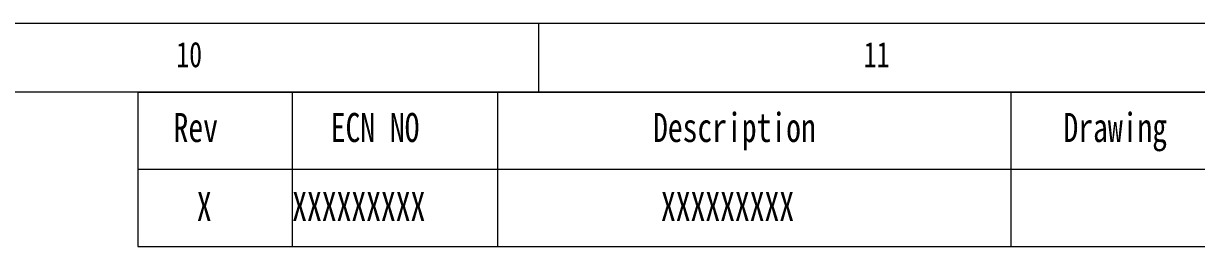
# Model space of a CAD drawing. Header units: millimetres. Extents: x 5 to 589, y 5 to 415.
# Drawn here: x 459.4 to 545.1, y 398.8 to 415 of the extents above; entities that cross this region are included whole.
import ezdxf

# ---------------------------------------------------------------- set-up
doc = ezdxf.new("R2010")
doc.units = ezdxf.units.MM
doc.styles.add('SLDTEXTSTYLE0', font='TXT', dxfattribs={"width": 0.75})

msp = doc.modelspace()

# ---------------------------------------------------------------- linework, layer by layer
at = {"color": 7, "linetype": 'Continuous', "lineweight": 0}
for p, q in [((589, 415), (5, 415)), ((497, 415), (497, 410)), ((584, 410), (10, 410)), ((467.75, 410), (569, 410)), ((467.75, 410), (467.75, 398.75)), ((479, 410), (479, 398.75)), ((486.5, 410), (569, 410)), ((494, 410), (494, 398.75)), ((531.5, 410), (531.5, 398.75)), ((467.75, 404.375), (584, 404.375)), ((467.75, 398.75), (584, 398.75))]:
    msp.add_line(p, q, dxfattribs=at)

# ---------------------------------------------------------------- texts
at = {"color": 7, "linetype": 'Continuous', "lineweight": 0, "attachment_point": 1, "style": 'SLDTEXTSTYLE0'}
for s, insert, char_height in [('10', (470.5417, 413.668), 1.85208), ('11', (520.75, 413.668), 1.85208), ('Rev', (470.3502, 408.4819), 2.11667), ('ECN NO', (481.8265, 408.4819), 2.11667), ('Description', (505.3653, 408.4819), 2.116667), ('Drawing', (535.3368, 408.4819), 2.11667), ('X', (472.0475, 402.7298), 2.1167), ('XXXXXXXXX', (479.0127, 402.7298), 2.11667), ('XXXXXXXXX', (505.9422, 402.7298), 2.11667)]:
    msp.add_mtext(s, dxfattribs=dict(at, insert=insert, char_height=char_height))

doc.saveas('drawing.dxf')
